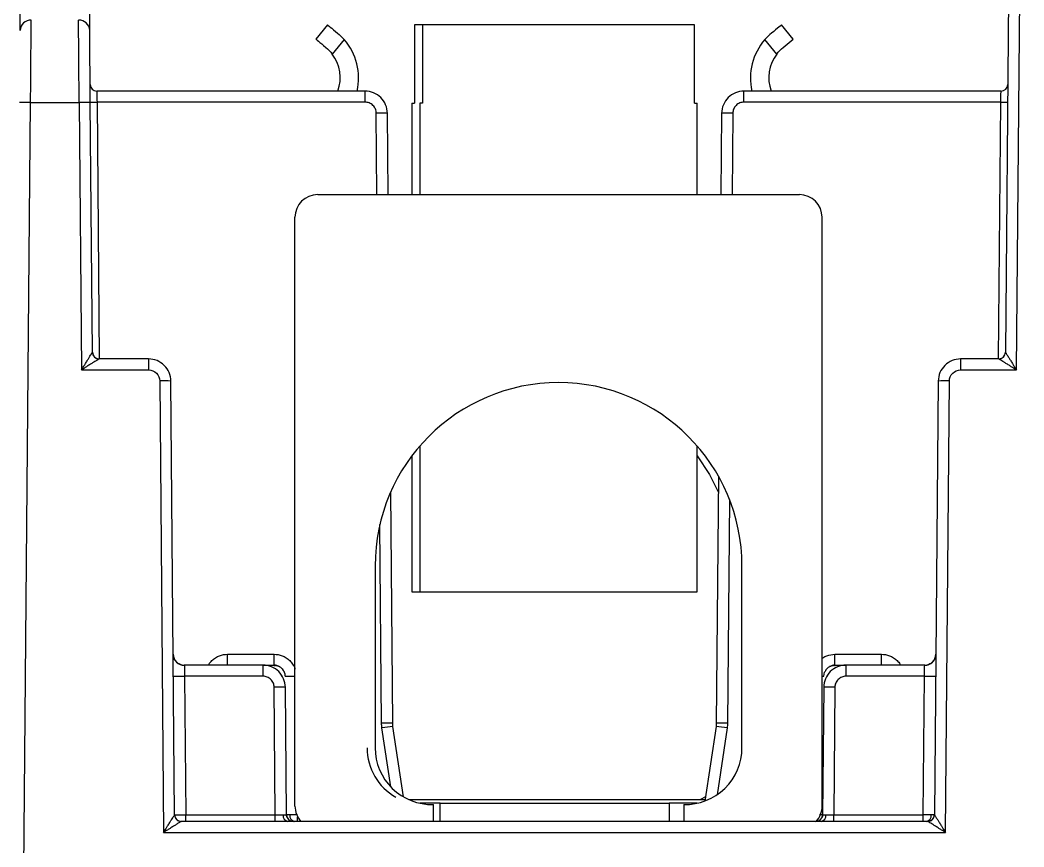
# Model space of a CAD drawing. Header units: inches. Extents: x 897.4 to 914.4, y -8.5 to 2.5.
# Drawn here: x 902.422 to 903.308, y -5.474 to -4.745 of the extents above; entities that cross this region are included whole.
import ezdxf

# ---------------------------------------------------------------- set-up
doc = ezdxf.new("R2010")
doc.units = ezdxf.units.IN
doc.header["$LTSCALE"] = 4
doc.header["$MEASUREMENT"] = 0
doc.layers.get('0').update_dxf_attribs({"linetype": 'CONTINUOUS'})

msp = doc.modelspace()

# ---------------------------------------------------------------- linework, layer by layer
for p, q in [((903.2981, -4.29457), (903.29162, -5.03758)), ((903.30133, -5.05311), (903.30795, -4.29448)), ((902.42244, -4.75377), (902.42357, -4.62427)), ((902.48384, -4.75377), (902.48271, -4.62427)), ((902.69361, -4.74878), (902.68327, -4.76132)), ((902.77041, -4.74885), (902.77041, -4.81775)), ((902.77749, -4.74885), (902.77041, -4.74885)), ((902.77749, -4.74885), (902.77749, -4.81775)), ((903.01737, -4.74885), (902.77749, -4.74885)), ((903.01737, -4.81775), (903.01737, -4.74885)), ((903.10451, -4.76132), (903.09418, -4.74878)), ((902.70838, -4.76181), (902.69784, -4.77459)), ((903.08994, -4.77459), (903.0794, -4.76181)), ((903.09564, -4.76864), (903.10451, -4.76132)), ((902.7268, -4.80722), (902.49016, -4.80722)), ((902.7268, -4.81697), (902.7268, -4.80722)), ((903.06098, -4.81697), (903.06098, -4.80722)), ((903.28778, -4.80722), (903.06098, -4.80722)), ((902.7268, -4.81697), (902.4903, -4.81697)), ((902.4903, -4.81697), (902.49228, -5.04344)), ((903.28764, -4.81697), (903.06098, -4.81697)), ((903.28566, -5.04344), (903.28764, -4.81697)), ((902.42568, -5.51037), (902.43173, -4.81723)), ((902.43173, -4.81723), (902.47456, -4.81723)), ((902.47456, -4.81723), (902.47661, -5.05311)), ((902.48632, -5.03758), (902.4844, -4.81731)), ((902.7681, -4.81775), (902.7681, -4.89846)), ((902.7681, -4.81775), (902.77041, -4.81775)), ((902.77519, -4.81775), (902.77519, -4.89846)), ((902.77749, -4.81775), (902.77519, -4.81775)), ((903.01737, -4.81775), (903.01968, -4.81775)), ((903.01968, -4.89846), (903.01968, -4.81775)), ((902.73727, -4.89846), (902.73665, -4.82673)), ((902.74711, -4.89846), (902.74649, -4.82673)), ((903.04129, -4.82673), (903.04067, -4.89846)), ((903.05114, -4.82673), (903.05051, -4.89846)), ((902.68501, -4.89846), (903.10986, -4.89846)), ((902.66493, -5.43778), (902.66493, -4.91854)), ((903.12993, -5.43778), (903.12993, -4.91854)), ((902.48632, -5.03758), (902.48642, -5.0386)), ((903.29152, -5.03861), (903.29162, -5.03758)), ((902.53576, -5.04344), (902.49222, -5.04344)), ((902.49223, -5.04344), (902.49222, -5.04344)), ((902.53576, -5.04344), (902.53576, -5.05311)), ((903.25203, -5.04344), (903.25203, -5.05311)), ((903.28572, -5.04344), (903.25203, -5.04344)), ((903.28572, -5.04344), (903.28571, -5.04344)), ((902.47661, -5.05311), (902.53576, -5.05311)), ((903.25203, -5.05311), (903.30133, -5.05311)), ((902.5456, -5.06286), (902.54907, -5.46098)), ((902.55878, -5.44546), (902.55544, -5.06295)), ((903.23234, -5.06295), (903.229, -5.44546)), ((903.23871, -5.46098), (903.24219, -5.06286)), ((902.77519, -5.1201), (902.77519, -5.24885)), ((903.01968, -5.24885), (903.01968, -5.1201)), ((902.7681, -5.12887), (902.7681, -5.24885)), ((903.0385, -5.14685), (903.0366, -5.36477)), ((902.75118, -5.36477), (902.7494, -5.16077)), ((903.04816, -5.16726), (903.04644, -5.36477)), ((902.74134, -5.36477), (902.73981, -5.18953)), ((902.73562, -5.22611), (902.73562, -5.38635)), ((903.05925, -5.38635), (903.05925, -5.22611)), ((902.7681, -5.24885), (902.77519, -5.24885)), ((902.77519, -5.24885), (903.01968, -5.24885)), ((902.60554, -5.31352), (902.60554, -5.30376)), ((902.60554, -5.30376), (902.64651, -5.30376)), ((902.64651, -5.31352), (902.64651, -5.30376)), ((903.14127, -5.31352), (903.14127, -5.30376)), ((903.14127, -5.30376), (903.18224, -5.30376)), ((903.18224, -5.31352), (903.18224, -5.30376)), ((902.63676, -5.31352), (902.5673, -5.31352)), ((902.63676, -5.32327), (902.63676, -5.31352)), ((902.63676, -5.31352), (902.64651, -5.31352)), ((902.64651, -5.31352), (902.64653, -5.31425)), ((903.14127, -5.31352), (903.14126, -5.31425)), ((903.14127, -5.31352), (903.15103, -5.31352)), ((903.15103, -5.32327), (903.15103, -5.31352)), ((903.22048, -5.31352), (903.15103, -5.31352)), ((902.56755, -5.32327), (902.56862, -5.44546)), ((902.63676, -5.32327), (902.56755, -5.32327)), ((903.22023, -5.32327), (903.15103, -5.32327)), ((903.21916, -5.44546), (903.22023, -5.32327)), ((902.64758, -5.44546), (902.6466, -5.33303)), ((902.65742, -5.44546), (902.65644, -5.33303)), ((903.13134, -5.33303), (903.13036, -5.44546)), ((903.14118, -5.33303), (903.1402, -5.44546)), ((902.74947, -5.4209), (902.74167, -5.36889)), ((902.76073, -5.42973), (902.7514, -5.36752)), ((903.03638, -5.36752), (903.02652, -5.43329)), ((903.04612, -5.36889), (903.03728, -5.42776)), ((902.76524, -5.43202), (903.02671, -5.43202)), ((902.79291, -5.43526), (902.77514, -5.43526)), ((902.787, -5.45131), (902.787, -5.43635)), ((902.79291, -5.45131), (902.79291, -5.43526)), ((902.79291, -5.43526), (902.99488, -5.43526)), ((902.99488, -5.43526), (902.99488, -5.45131)), ((903.01972, -5.43526), (902.99488, -5.43526)), ((903.00787, -5.43635), (903.00787, -5.45131)), ((903.02705, -5.42973), (903.02254, -5.43202)), ((902.55878, -5.44546), (902.55887, -5.44648)), ((902.56862, -5.45131), (902.56862, -5.44546)), ((902.56862, -5.44546), (902.64758, -5.44546)), ((902.64758, -5.45131), (902.64758, -5.44546)), ((903.1402, -5.45131), (903.1402, -5.44546)), ((903.1402, -5.44546), (903.21916, -5.44546)), ((903.21916, -5.45131), (903.21916, -5.44546)), ((903.22891, -5.44648), (903.22901, -5.44546)), ((903.2231, -5.45131), (902.56468, -5.45131)), ((902.56468, -5.45131), (902.56468, -5.45131)), ((902.66727, -5.45131), (902.66727, -5.44717)), ((903.2231, -5.45131), (903.2231, -5.45131)), ((902.54907, -5.46098), (903.23871, -5.46098))]:
    msp.add_line(p, q)
at = {"flags": 128}
for points in [[(902.69361, -4.74878), (902.69376, -4.74891), (902.69422, -4.74929), (902.69498, -4.74991), (902.69602, -4.75077), (902.69732, -4.75184), (902.69885, -4.7531), (902.70058, -4.75453), (902.70248, -4.7561)], [(903.09418, -4.74878), (903.09402, -4.74891), (903.09356, -4.74929), (903.0928, -4.74991), (903.09177, -4.75077), (903.09047, -4.75184), (903.08893, -4.7531), (903.0872, -4.75453), (903.0853, -4.7561)], [(902.68327, -4.76132), (902.68342, -4.76145), (902.68388, -4.76183), (902.68464, -4.76245), (902.68568, -4.76331), (902.68698, -4.76438), (902.68851, -4.76564), (902.69024, -4.76707), (902.69215, -4.76864)], [(903.01968, -5.12887), (903.03048, -5.14521), (903.03838, -5.16077)], [(903.13143, -5.32327), (903.13163, -5.32136), (903.13217, -5.31959)], [(903.22048, -5.31352), (903.22238, -5.31333), (903.22335, -5.31309)]]:
    msp.add_lwpolyline(points, dxfattribs=at)
for centre, radius, start, end in [((902.43199, -4.75415), 0.00955, 88.22713, 177.68597), ((902.4743, -4.75415), 0.00955, 2.31403, 91.77287), ((902.66993, -4.79559), 0.05118, 346.87403, 41.30292), ((903.11785, -4.79559), 0.05118, 138.69708, 193.12597), ((902.66993, -4.79559), 0.03493, 340.5639, 36.95566), ((903.11785, -4.79559), 0.03493, 143.04434, 199.4361), ((902.49016, -4.80131), 0.00591, 180.5, 270), ((903.28778, -4.80131), 0.00591, 270, 359.5), ((902.48735, -4.64782), 0.16918, 268.99997, 271.00003), ((903.29059, -4.64782), 0.16918, 268.99998, 271.00002), ((902.42804, -4.95829), 0.14111, 88.50143, 92.49878), ((902.47825, -4.95829), 0.14111, 87.50122, 91.49857), ((902.74157, -5.10874), 0.28206, 89.0003, 90.9997), ((903.04622, -5.10874), 0.28205, 89.00029, 90.99971), ((902.68501, -4.91854), 0.02008, 90, 180), ((903.10986, -4.91854), 0.02008, 0, 90), ((902.49223, -5.03753), 0.00591, 180.5, 270), ((903.28571, -5.03753), 0.00591, 270, 359.5), ((902.49223, -5.03753), 0.00591, 190.47847, 236.75146), ((902.49222, -5.03753), 0.0059, 236.76483, 269.99977), ((903.28572, -5.03753), 0.0059, 270.00012, 303.21967), ((903.28572, -5.03753), 0.00591, 303.21956, 349.52653), ((902.54929, -5.20393), 0.14112, 87.50155, 91.49855), ((902.89743, -5.22611), 0.16181, 0, 180), ((903.23849, -5.20394), 0.14112, 88.50146, 92.49843), ((902.56736, -5.30373), 0.00982, 180.61723, 270.12133), ((903.22042, -5.30373), 0.00982, 269.87852, 359.38286), ((902.64651, -5.32336), 0.00984, 59.97778, 90), ((902.64651, -5.32336), 0.00984, 0.5, 41.61611), ((903.14127, -5.32336), 0.00984, 90, 119.23463), ((902.56263, -5.04129), 0.28203, 269.0002, 270.9998), ((902.66095, -5.06635), 0.25696, 268.97467, 270.88745), ((903.13026, -5.30381), 0.01949, 269.05289, 273.43858), ((903.22515, -5.04129), 0.28203, 269.00021, 270.99979), ((902.65152, -5.61502), 0.28203, 89.00021, 90.99979), ((903.13626, -5.61502), 0.28203, 89.00021, 90.99979), ((902.74626, -5.64673), 0.282, 89.00012, 90.99988), ((903.04152, -5.64673), 0.28201, 89.00012, 90.99988), ((902.78632, -5.65004), 0.28467, 97.0464, 99.025), ((903.00146, -5.65005), 0.28468, 80.97502, 82.95357), ((902.77855, -5.38635), 0.05001, 180, 240.53003), ((902.78564, -5.38635), 0.05001, 180, 271.56292), ((903.00923, -5.38635), 0.05001, 268.43708, 0), ((902.56468, -5.44541), 0.00591, 180.5, 270), ((902.65974, -5.44616), 0.00525, 172.48026, 258.71667), ((902.66333, -5.44541), 0.00591, 180.5, 270), ((902.66551, -5.44616), 0.00525, 172.47941, 258.71704), ((902.68501, -5.43778), 0.02008, 180, 222.36134), ((903.12445, -5.44541), 0.00591, 270, 359.5), ((903.10986, -5.43778), 0.02008, 317.65788, 0), ((903.12804, -5.44616), 0.00525, 281.28296, 7.52017), ((903.22092, -5.44616), 0.00525, 281.28298, 7.52015), ((903.2231, -5.44541), 0.00591, 270, 359.5), ((902.56468, -5.4454), 0.00591, 190.47401, 236.75604), ((902.56468, -5.44541), 0.0059, 236.76318, 270.00077), ((903.12191, -5.44644), 0.00537, 309.94028, 338.69962), ((903.2231, -5.44541), 0.0059, 269.99953, 303.21996), ((903.2231, -5.44541), 0.00591, 303.22382, 349.5223)]:
    msp.add_arc(centre, radius, start, end)
for points, knots in [([(902.43173, -4.81723), (902.43185, -4.80141), (902.43197, -4.78574), (902.43217, -4.76), (902.43224, -4.75001), (902.43228, -4.7446)], [0, 0, 0, 0, 0.5, 0.5, 1, 1, 1, 1]), ([(902.47456, -4.81723), (902.47454, -4.81531), (902.47451, -4.81152), (902.47447, -4.80592), (902.47443, -4.80052), (902.47439, -4.79532), (902.47436, -4.79035), (902.47432, -4.78561), (902.47429, -4.78113), (902.47426, -4.7769), (902.47423, -4.77294), (902.4742, -4.76924), (902.47417, -4.7658), (902.47415, -4.76262), (902.47412, -4.7597), (902.4741, -4.75703), (902.47408, -4.75461), (902.47407, -4.75242), (902.47405, -4.75045), (902.47403, -4.74869), (902.47402, -4.74714), (902.47401, -4.74577), (902.474, -4.74499), (902.474, -4.7446)], [0, 0, 0, 0, 0.060695, 0.120083, 0.178164, 0.234937, 0.290402, 0.34456, 0.39741, 0.448953, 0.499188, 0.548115, 0.595735, 0.642047, 0.687051, 0.730747, 0.773135, 0.814216, 0.853988, 0.892453, 0.92961, 0.965459, 1, 1, 1, 1]), ([(902.4844, -4.81731), (902.48428, -4.80347), (902.48416, -4.78976), (902.48396, -4.76724), (902.48389, -4.7585), (902.48384, -4.75377)], [0, 0, 0, 0, 0.5, 0.5, 1, 1, 1, 1]), ([(902.49016, -4.80722), (902.49019, -4.80722), (902.49021, -4.80826), (902.49026, -4.81187), (902.49028, -4.81441), (902.4903, -4.81697)], [0, 0, 0, 0, 0.5, 0.5, 1, 1, 1, 1]), ([(902.74649, -4.82673), (902.74644, -4.82159), (902.7443, -4.81653), (902.73702, -4.80931), (902.73194, -4.80722), (902.7268, -4.80722)], [0, 0, 0, 0, 0.5, 0.5, 1, 1, 1, 1]), ([(903.06098, -4.80722), (903.05584, -4.80722), (903.05076, -4.80931), (903.04348, -4.81653), (903.04134, -4.82159), (903.04129, -4.82673)], [0, 0, 0, 0, 0.5, 0.5, 1, 1, 1, 1]), ([(903.28764, -4.81697), (903.28766, -4.81441), (903.28768, -4.81187), (903.28773, -4.80826), (903.28775, -4.80722), (903.28778, -4.80722)], [0, 0, 0, 0, 0.5, 0.5, 1, 1, 1, 1]), ([(902.73665, -4.82673), (902.73661, -4.82608), (902.73653, -4.8248), (902.73596, -4.82296), (902.73503, -4.82128), (902.73378, -4.81978), (902.73223, -4.81851), (902.73049, -4.81763), (902.72865, -4.81707), (902.72742, -4.817), (902.7268, -4.81697)], [0, 0, 0, 0, 0.126975, 0.249362, 0.372154, 0.500299, 0.628658, 0.760008, 0.879281, 1, 1, 1, 1]), ([(903.06098, -4.81697), (903.06033, -4.81701), (903.05905, -4.81707), (903.05721, -4.81763), (903.05551, -4.81854), (903.054, -4.81978), (903.05272, -4.82132), (903.05182, -4.82305), (903.05125, -4.82488), (903.05117, -4.82611), (903.05114, -4.82673)], [0, 0, 0, 0, 0.12697, 0.249353, 0.372143, 0.500287, 0.628647, 0.76, 0.879277, 1, 1, 1, 1]), ([(902.47661, -5.05311), (902.47732, -5.05198), (902.47851, -5.05006), (902.4803, -5.04716), (902.48189, -5.04461), (902.48341, -5.04217), (902.48464, -5.04021), (902.48557, -5.03875), (902.48618, -5.03779), (902.48627, -5.03765), (902.48632, -5.03758)], [0, 0, 0, 0, 0.176677, 0.300494, 0.46017, 0.592705, 0.718011, 0.82522, 0.917554, 1, 1, 1, 1]), ([(903.29162, -5.03758), (903.29164, -5.03761), (903.29169, -5.03768), (903.29195, -5.03809), (903.29236, -5.03874), (903.29294, -5.03964), (903.29367, -5.04079), (903.29467, -5.0424), (903.29605, -5.04461), (903.29764, -5.04716), (903.29943, -5.05006), (903.30062, -5.05198), (903.30133, -5.05311)], [0, 0, 0, 0, 0.054282, 0.112043, 0.175058, 0.2447, 0.321989, 0.407674, 0.540069, 0.699698, 0.823394, 1, 1, 1, 1]), ([(902.49222, -5.04344), (902.49219, -5.04345), (902.49211, -5.04348), (902.49168, -5.04373), (902.49101, -5.04413), (902.49009, -5.04469), (902.48893, -5.04541), (902.48732, -5.04641), (902.48509, -5.04778), (902.48254, -5.04939), (902.47965, -5.05119), (902.47774, -5.0524), (902.47661, -5.05311)], [0, 0, 0, 0, 0.054282, 0.112043, 0.175058, 0.2447, 0.321989, 0.407674, 0.540069, 0.699698, 0.823394, 1, 1, 1, 1]), ([(902.55544, -5.06295), (902.55539, -5.05781), (902.55325, -5.05275), (902.54597, -5.04553), (902.54089, -5.04344), (902.53576, -5.04344)], [0, 0, 0, 0, 0.5, 0.5, 1, 1, 1, 1]), ([(903.25203, -5.04344), (903.24689, -5.04344), (903.24181, -5.04553), (903.23453, -5.05275), (903.23239, -5.05781), (903.23234, -5.06295)], [0, 0, 0, 0, 0.5, 0.5, 1, 1, 1, 1]), ([(903.30133, -5.05311), (903.3002, -5.0524), (903.2983, -5.05119), (903.2954, -5.04939), (903.29285, -5.04778), (903.29039, -5.04627), (903.28842, -5.04504), (903.28694, -5.04413), (903.28596, -5.04355), (903.28579, -5.04347), (903.28572, -5.04344)], [0, 0, 0, 0, 0.176677, 0.300494, 0.46017, 0.592705, 0.718011, 0.82522, 0.917554, 1, 1, 1, 1]), ([(902.53576, -5.05311), (902.53832, -5.05311), (902.54086, -5.05416), (902.5445, -5.05776), (902.54558, -5.06029), (902.5456, -5.06286)], [0, 0, 0, 0, 0.5, 0.5, 1, 1, 1, 1]), ([(903.24219, -5.06286), (903.24221, -5.06029), (903.24328, -5.05776), (903.24692, -5.05416), (903.24946, -5.05311), (903.25203, -5.05311)], [0, 0, 0, 0, 0.5, 0.5, 1, 1, 1, 1]), ([(902.55839, -5.30767), (902.55816, -5.3071), (902.55766, -5.30587), (902.55758, -5.30454), (902.55754, -5.30382)], [0, 0, 0, 0, 0.457403, 1, 1, 1, 1]), ([(902.58863, -5.31352), (902.58879, -5.3132), (902.58955, -5.31168), (902.5916, -5.30941), (902.59469, -5.30685), (902.59927, -5.30443), (902.60308, -5.30402), (902.60554, -5.30376)], [0, 0, 0, 0, 0.051694, 0.249424, 0.442652, 0.640382, 1, 1, 1, 1]), ([(902.64651, -5.30376), (902.64898, -5.30402), (902.65277, -5.30442), (902.65733, -5.30684), (902.66047, -5.30934), (902.66294, -5.31248), (902.66461, -5.31502), (902.66489, -5.31663), (902.66493, -5.31691)], [0, 0, 0, 0, 0.303859, 0.467124, 0.634195, 0.797463, 0.964538, 1, 1, 1, 1]), ([(903.12993, -5.30741), (903.13011, -5.30727), (903.13132, -5.30626), (903.13504, -5.30449), (903.13883, -5.30404), (903.14127, -5.30376)], [0, 0, 0, 0, 0.0573129, 0.3917482, 1, 1, 1, 1]), ([(903.18224, -5.30376), (903.1847, -5.30402), (903.18849, -5.30442), (903.19307, -5.30684), (903.19614, -5.30936), (903.19821, -5.31166), (903.19897, -5.31317), (903.19915, -5.31352)], [0, 0, 0, 0, 0.35968, 0.552936, 0.750699, 0.94396, 1, 1, 1, 1]), ([(903.23024, -5.30382), (903.2302, -5.30478), (903.23014, -5.30612), (903.22949, -5.30728), (903.22931, -5.30761)], [0, 0, 0, 0, 0.713869, 1, 1, 1, 1]), ([(902.56062, -5.31079), (902.55977, -5.30992), (902.55884, -5.30898), (902.55843, -5.30776), (902.55839, -5.30767)], [0, 0, 0, 0, 0.9218109, 1, 1, 1, 1]), ([(902.56553, -5.31335), (902.56482, -5.31316), (902.56313, -5.31269), (902.56135, -5.31179), (902.56068, -5.31087), (902.56062, -5.31079)], [0, 0, 0, 0, 0.398501, 0.948294, 1, 1, 1, 1]), ([(903.22771, -5.31012), (903.22707, -5.31081), (903.22559, -5.31243), (903.22347, -5.31302), (903.22225, -5.31335)], [0, 0, 0, 0, 0.42758, 1, 1, 1, 1]), ([(903.22931, -5.30761), (903.22905, -5.30831), (903.22871, -5.30928), (903.22793, -5.30994), (903.22771, -5.31012)], [0, 0, 0, 0, 0.716118, 1, 1, 1, 1]), ([(902.56738, -5.31356), (902.56741, -5.31377), (902.56744, -5.31491), (902.5675, -5.31846), (902.56753, -5.32086), (902.56755, -5.32327)], [0, 0, 0, 0, 0.5, 0.5, 1, 1, 1, 1]), ([(902.65644, -5.33303), (902.6564, -5.32789), (902.65426, -5.32283), (902.64698, -5.31561), (902.6419, -5.31352), (902.63676, -5.31352)], [0, 0, 0, 0, 0.5, 0.5, 1, 1, 1, 1]), ([(902.65564, -5.31967), (902.65519, -5.31879), (902.65427, -5.31699), (902.65196, -5.31508), (902.6493, -5.31393), (902.64742, -5.31391), (902.64652, -5.3139)], [0, 0, 0, 0, 0.251933, 0.509843, 0.762423, 1, 1, 1, 1]), ([(903.15103, -5.31352), (903.14589, -5.31352), (903.14081, -5.31561), (903.13353, -5.32283), (903.13139, -5.32789), (903.13134, -5.33303)], [0, 0, 0, 0, 0.5, 0.5, 1, 1, 1, 1]), ([(903.14127, -5.3139), (903.14036, -5.31391), (903.13848, -5.31393), (903.13582, -5.31508), (903.13352, -5.31699), (903.1326, -5.31879), (903.13214, -5.31967)], [0, 0, 0, 0, 0.237577, 0.490157, 0.748068, 1, 1, 1, 1]), ([(903.22023, -5.32327), (903.22026, -5.32086), (903.22029, -5.31846), (903.22034, -5.31491), (903.22037, -5.31377), (903.2204, -5.31356)], [0, 0, 0, 0, 0.5, 0.5, 1, 1, 1, 1]), ([(902.6466, -5.33303), (902.64656, -5.33238), (902.64649, -5.3311), (902.64591, -5.32926), (902.64498, -5.32758), (902.64373, -5.32608), (902.64218, -5.32481), (902.64044, -5.32393), (902.63861, -5.32337), (902.63738, -5.3233), (902.63676, -5.32327)], [0, 0, 0, 0, 0.126975, 0.249362, 0.372154, 0.500299, 0.628658, 0.760008, 0.879281, 1, 1, 1, 1]), ([(903.15103, -5.32327), (903.15037, -5.3233), (903.14909, -5.32337), (903.14725, -5.32393), (903.14556, -5.32484), (903.14405, -5.32608), (903.14277, -5.32762), (903.14187, -5.32935), (903.14129, -5.33118), (903.14122, -5.33241), (903.14118, -5.33303)], [0, 0, 0, 0, 0.12697, 0.249353, 0.372143, 0.500287, 0.628647, 0.76, 0.879277, 1, 1, 1, 1]), ([(902.74167, -5.36889), (902.74158, -5.36821), (902.7414, -5.36684), (902.74136, -5.36546), (902.74134, -5.36477)], [0, 0, 0, 0, 0.5, 1, 1, 1, 1]), ([(903.04644, -5.36477), (903.04642, -5.36546), (903.04639, -5.36684), (903.04621, -5.36821), (903.04612, -5.36889)], [0, 0, 0, 0, 0.5, 1, 1, 1, 1]), ([(902.54907, -5.46098), (902.54977, -5.45985), (902.55096, -5.45794), (902.55275, -5.45504), (902.55435, -5.45248), (902.55587, -5.45004), (902.5571, -5.44808), (902.55803, -5.44662), (902.55863, -5.44566), (902.55873, -5.44552), (902.55878, -5.44546)], [0, 0, 0, 0, 0.176677, 0.300494, 0.46017, 0.592705, 0.718011, 0.82522, 0.917554, 1, 1, 1, 1]), ([(902.55878, -5.44546), (902.55878, -5.44548), (902.55984, -5.44549), (902.56348, -5.44549), (902.56604, -5.44548), (902.56862, -5.44546)], [0, 0, 0, 0, 0.5, 0.5, 1, 1, 1, 1]), ([(902.6578, -5.44742), (902.65774, -5.4473), (902.65744, -5.4467), (902.6574, -5.44602), (902.65737, -5.44546)], [0, 0, 0, 0, 0.1869392, 1, 1, 1, 1]), ([(903.13041, -5.44546), (903.13038, -5.44602), (903.13035, -5.4467), (903.13004, -5.4473), (903.12999, -5.44742)], [0, 0, 0, 0, 0.813059, 1, 1, 1, 1]), ([(903.22901, -5.44546), (903.22903, -5.44549), (903.22907, -5.44555), (903.22934, -5.44597), (903.22975, -5.44661), (903.23032, -5.44752), (903.23105, -5.44867), (903.23206, -5.45027), (903.23343, -5.45248), (903.23503, -5.45504), (903.23682, -5.45794), (903.23801, -5.45985), (903.23871, -5.46098)], [0, 0, 0, 0, 0.0542816, 0.112043, 0.1750579, 0.2446997, 0.3219891, 0.4076743, 0.5400691, 0.6996984, 0.8233938, 1, 1, 1, 1]), ([(902.56468, -5.45131), (902.56464, -5.45133), (902.56457, -5.45136), (902.56413, -5.4516), (902.56347, -5.452), (902.56255, -5.45256), (902.56139, -5.45328), (902.55977, -5.45428), (902.55755, -5.45566), (902.555, -5.45726), (902.5521, -5.45907), (902.55019, -5.46027), (902.54907, -5.46098)], [0, 0, 0, 0, 0.054282, 0.112043, 0.175058, 0.2447, 0.321989, 0.407674, 0.540069, 0.699698, 0.823394, 1, 1, 1, 1]), ([(903.23871, -5.46098), (903.23759, -5.46027), (903.23568, -5.45907), (903.23279, -5.45726), (903.23023, -5.45566), (903.22778, -5.45414), (903.2258, -5.45291), (903.22433, -5.452), (903.22334, -5.45142), (903.22318, -5.45135), (903.2231, -5.45131)], [0, 0, 0, 0, 0.176677, 0.300494, 0.46017, 0.592705, 0.718011, 0.82522, 0.917554, 1, 1, 1, 1])]:
    msp.add_open_spline(points, degree=3, knots=knots)
for points in [[(902.70248, -4.7561), (902.70448, -4.75775), (902.7065, -4.75967), (902.70838, -4.76181)], [(903.0853, -4.7561), (903.0833, -4.75775), (903.08128, -4.75967), (903.0794, -4.76181)], [(902.69215, -4.76864), (902.69415, -4.77029), (902.69612, -4.77231), (902.69784, -4.77459)], [(903.08994, -4.77459), (903.09166, -4.77231), (903.09363, -4.77029), (903.09564, -4.76864)], [(902.48632, -5.03758), (902.48632, -5.03758), (902.48632, -5.03758), (902.48632, -5.03758)], [(903.29162, -5.03758), (903.29162, -5.03758), (903.29162, -5.03758), (903.29162, -5.03758)], [(902.5673, -5.31352), (902.56733, -5.31352), (902.56736, -5.31353), (902.56738, -5.31356)], [(903.2204, -5.31356), (903.22043, -5.31353), (903.22045, -5.31352), (903.22048, -5.31352)], [(902.7514, -5.36752), (902.75126, -5.36661), (902.75119, -5.36569), (902.75118, -5.36477)], [(903.0366, -5.36477), (903.03659, -5.36569), (903.03652, -5.36661), (903.03638, -5.36752)], [(902.55878, -5.44546), (902.55878, -5.44546), (902.55878, -5.44546), (902.55878, -5.44546)], [(902.64758, -5.44546), (902.65016, -5.44545), (902.65272, -5.44546), (902.65454, -5.44548)], [(902.65454, -5.44548), (902.65636, -5.44546), (902.65742, -5.44545), (902.65742, -5.44546)], [(902.66031, -5.44548), (902.65847, -5.44548), (902.65742, -5.44547), (902.65742, -5.44546)], [(902.66727, -5.44546), (902.66467, -5.44547), (902.66214, -5.44548), (902.66031, -5.44548)], [(903.13036, -5.44546), (903.13036, -5.44547), (903.12931, -5.44548), (903.12748, -5.44548)], [(903.13036, -5.44546), (903.13036, -5.44545), (903.13142, -5.44546), (903.13324, -5.44548)], [(903.13324, -5.44548), (903.13506, -5.44546), (903.13763, -5.44545), (903.1402, -5.44546)], [(903.22612, -5.44548), (903.22429, -5.44548), (903.22175, -5.44547), (903.21916, -5.44546)], [(903.229, -5.44546), (903.229, -5.44547), (903.22795, -5.44548), (903.22612, -5.44548)], [(903.229, -5.44546), (903.229, -5.44546), (903.22901, -5.44546), (903.22901, -5.44546)]]:
    msp.add_open_spline(points, degree=3)

doc.saveas('drawing.dxf')
